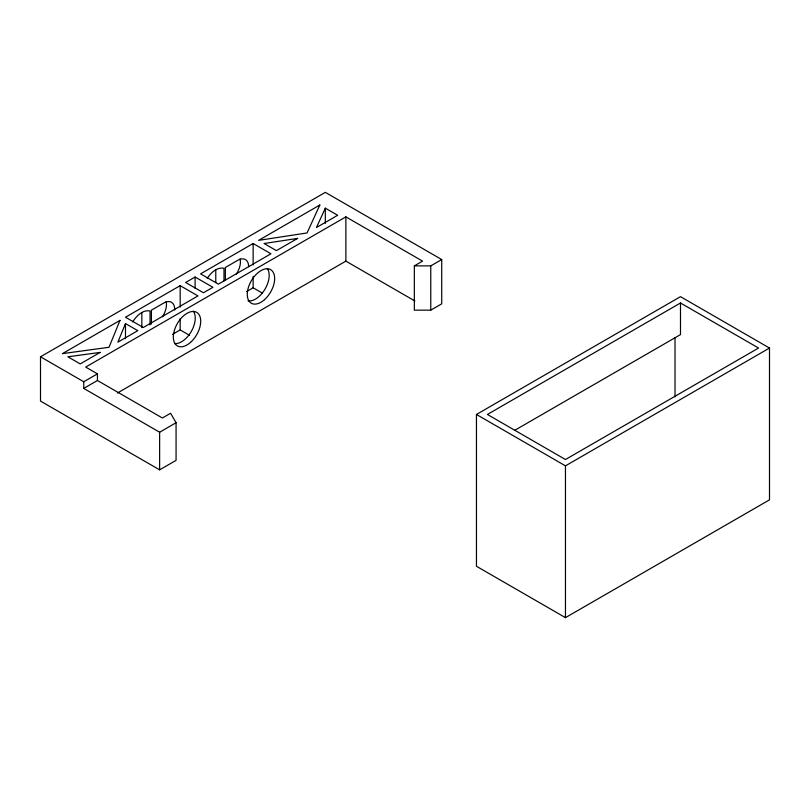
<?xml version="1.0" encoding="UTF-8"?>
<svg xmlns="http://www.w3.org/2000/svg" width="810" height="810" viewBox="0 0 810 810"><rect width="100%" height="100%" fill="white"/><g stroke="black" fill="none" stroke-linecap="round" stroke-linejoin="round"><path stroke-width="1.21" d="M125.479 323.554L117.865 342.174L137.801 330.662L125.479 323.554L125.479 338.732M325.326 208.17L316.457 227.519L337.649 215.278L325.326 208.17L325.326 223.347M132.668 321.874C136.363 316.153 142.54 309.531 150.042 310.949L150.042 324.861M207.157 278.336C210.853 272.96 216.847 266.844 223.985 268.252L223.985 280.908M40.5 356.795L325.326 192.355L441.723 259.554L441.723 303.831L430.768 310.159L414.335 310.159L414.335 265.882L422.557 261.134L345.87 216.867L85.688 367.072L97.443 373.856L97.443 380.498L162.375 417.99L170.586 413.252L176.064 422.739L176.064 460.363L159.631 469.851L40.5 401.072L40.5 356.795L83.744 381.763L97.443 373.856M180.174 285.647L125.479 317.226L143.279 327.503L197.974 295.923L180.174 285.647L180.174 307.152M195.099 277.03L185.652 282.488L203.452 292.764L212.919 287.297L195.099 277.03L195.109 288.238M253.145 243.516L200.576 273.861L218.376 284.148L270.945 253.793L253.145 243.516L253.145 265.022M172.52 334.338L180.174 329.923L189.601 335.36M246.574 291.59L253.145 287.793L262.561 293.23M83.744 381.763L83.744 388.405L97.443 380.498M117.389 393.042L345.87 261.134L414.882 300.986M414.335 265.882L430.768 265.882L441.723 259.554M83.744 388.405L159.631 432.226L176.064 422.739M476.452 414.457L680.491 296.662L769.5 348.047L769.5 499.851L565.461 617.645L476.452 566.261L476.452 414.457L565.461 465.851L769.5 348.047M680.491 302.991L487.407 414.457L565.461 459.523L758.545 348.047L680.491 302.991L680.491 334.611L514.684 430.343M675.013 337.729L675.013 396.829M565.461 465.851L565.461 617.645M430.768 265.882L430.768 310.159M345.87 216.867L345.87 261.134M253.145 276.412L253.145 287.793M225.362 280.118L225.362 267.462L237.684 260.344A15.491 8.94 -60 0 1 248.64 266.672M215.774 269.841L215.774 282.488M180.174 318.533L180.174 329.923M159.631 432.226L159.631 469.851M151.409 324.071L151.409 310.159L163.742 303.041A15.491 8.94 -60 0 1 174.687 310.038M141.831 312.528L141.831 327.706M166.111 301.563A15.491 8.94 -60 0 1 162.425 316.791M193.408 311.212A19.369 11.178 -60 0 1 191.231 331.553A19.369 11.178 -60 0 1 174.697 343.612M267.351 268.525A19.369 11.178 -60 0 1 264.921 289.302A19.369 11.178 -60 0 1 248.032 300.844M240.054 258.866A15.491 8.94 -60 0 1 236.368 274.104M120.001 320.385L109.006 347.287L62.41 353.636L120.001 320.385M319.849 205.001L307.041 232.956L258.623 240.357L319.849 205.001M100.146 352.401L80.21 363.913L67.888 356.795L100.146 352.401M297.614 238.393L276.423 250.634L264.1 243.516L297.614 238.393M190.563 342.357A19.369 11.178 -60 0 0 196.708 312.356A19.369 11.178 -60 0 0 173.796 332.677A19.369 11.178 -60 0 0 190.563 342.357M264.516 299.659A19.369 11.178 -60 0 0 270.651 269.669A19.369 11.178 -60 0 0 247.738 289.98A19.369 11.178 -60 0 0 264.516 299.659"/></g></svg>
